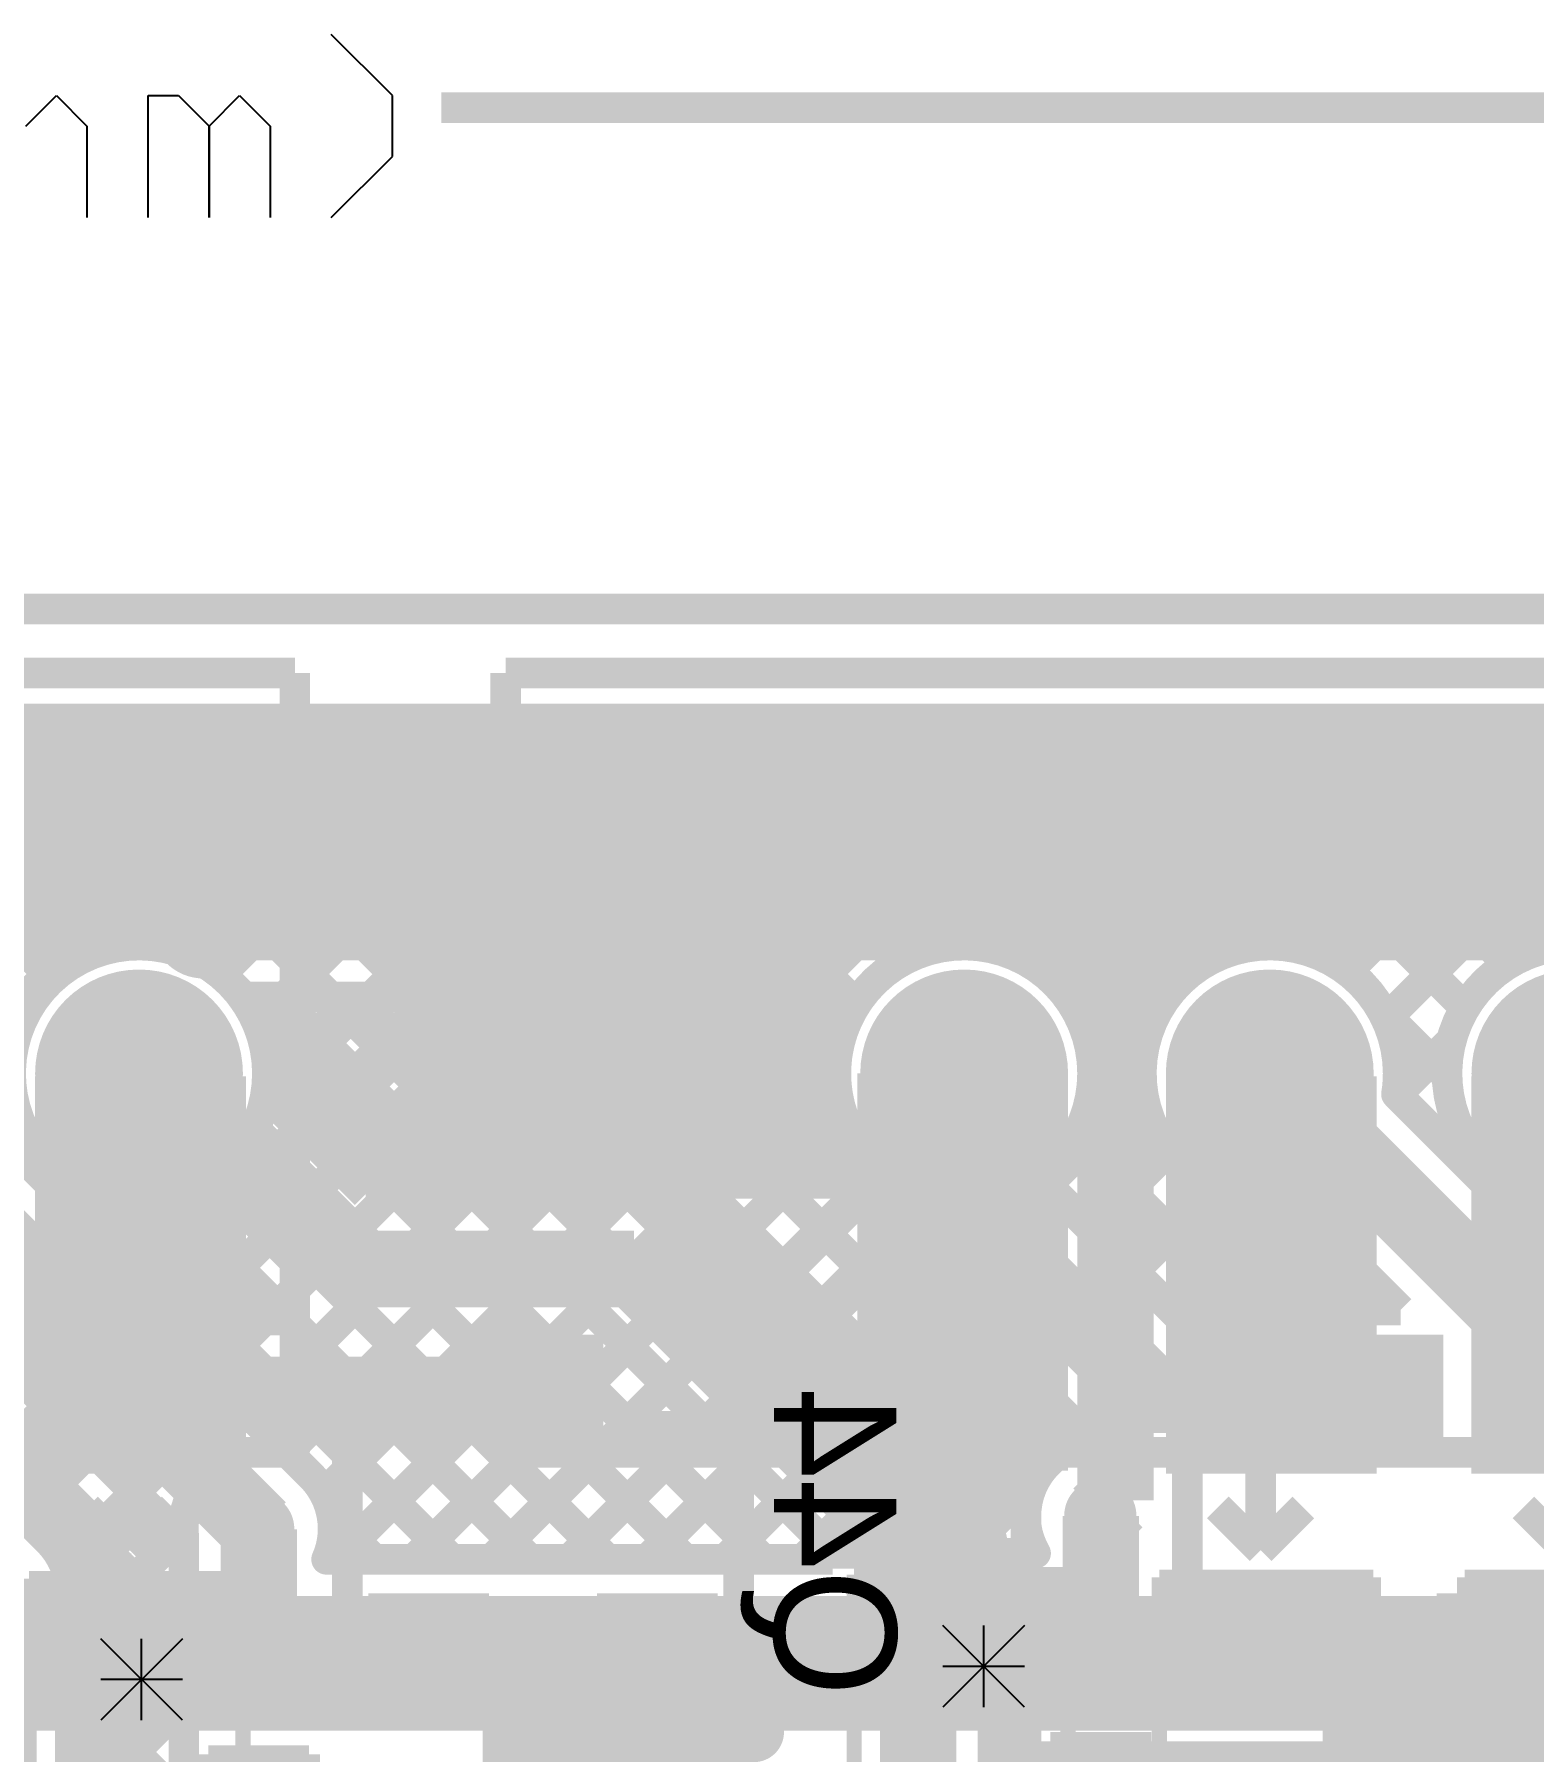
# Model space of a CAD drawing. Header units: millimetres. Extents: x 0.79 to 4.38, y 0.99 to 3.94.
# Drawn here: x 2.81 to 3.3, y 3.38 to 3.942 of the extents above; entities that cross this region are included whole.
import ezdxf

# ---------------------------------------------------------------- set-up
doc = ezdxf.new("R2010")
doc.units = ezdxf.units.MM
doc.header["$MEASUREMENT"] = 0
for name, color, linetype in [('BottomLayer', 5, 'Continuous'), ('BottomOverlay', 54, 'Continuous'), ('BottomPaste', 16, 'Continuous'), ('BottomSolder', 6, 'Continuous'), ('Mechanical1', 6, 'Continuous'), ('Mechanical2', 216, 'Continuous'), ('MultiLayer', 9, 'Continuous'), ('PadHoleLayer', 156, 'Continuous'), ('TopLayer', 1, 'Continuous'), ('TopOverlay', 2, 'Continuous'), ('TopPaste', 8, 'Continuous'), ('TopSolder', 216, 'Continuous'), ('ViaHoleLayer', 16, 'Continuous')]:
    doc.layers.add(name, color=color, linetype=linetype)

# ---------------------------------------------------------------- blocks, each defined once
blk = doc.blocks.new('0022232111_7')
at = {"layer": 'BottomLayer', "const_width": 0.03}
for points in [[(0.185, 0, 1), (0.215, 0, 1)], [(0.285, 0, 1), (0.315, 0, 1)], [(0.385, 0, 1), (0.415, 0, 1)], [(0.485, 0, 1), (0.515, 0, 1)]]:
    blk.add_lwpolyline(points, format="xyb", close=True, dxfattribs=at)
at = {"layer": 'BottomSolder', "const_width": 0.034}
for points in [[(0.183, 0, 1), (0.217, 0, 1)], [(0.283, 0, 1), (0.317, 0, 1)], [(0.383, 0, 1), (0.417, 0, 1)], [(0.483, 0, 1), (0.517, 0, 1)]]:
    blk.add_lwpolyline(points, format="xyb", close=True, dxfattribs=at)
at = {"layer": 'MultiLayer', "const_width": 0.03}
for points in [[(0.185, 0, 1), (0.215, 0, 1)], [(0.285, 0, 1), (0.315, 0, 1)], [(0.385, 0, 1), (0.415, 0, 1)], [(0.485, 0, 1), (0.515, 0, 1)]]:
    blk.add_lwpolyline(points, format="xyb", close=True, dxfattribs=at)
at = {"layer": 'PadHoleLayer', "const_width": 0.01969}
for points in [[(0.19016, 0, 1), (0.20984, 0, 1)], [(0.29016, 0, 1), (0.30984, 0, 1)], [(0.39016, 0, 1), (0.40984, 0, 1)], [(0.49016, 0, 1), (0.50984, 0, 1)]]:
    blk.add_lwpolyline(points, format="xyb", close=True, dxfattribs=at)
at = {"layer": 'TopLayer', "const_width": 0.03}
for points in [[(0.185, 0, 1), (0.215, 0, 1)], [(0.285, 0, 1), (0.315, 0, 1)], [(0.385, 0, 1), (0.415, 0, 1)], [(0.485, 0, 1), (0.515, 0, 1)]]:
    blk.add_lwpolyline(points, format="xyb", close=True, dxfattribs=at)
at = {"layer": 'TopOverlay', "const_width": 0.01}
for points in [[(0.55, 0.124), (-0.551, 0.124)], [(0.55, 0.124), (0.55, -0.131)], [(0.55, -0.131), (-0.551, -0.131)]]:
    blk.add_lwpolyline(points, dxfattribs=at)
at = {"layer": 'TopSolder', "const_width": 0.034}
for points in [[(0.183, 0, 1), (0.217, 0, 1)], [(0.283, 0, 1), (0.317, 0, 1)], [(0.383, 0, 1), (0.417, 0, 1)], [(0.483, 0, 1), (0.517, 0, 1)]]:
    blk.add_lwpolyline(points, format="xyb", close=True, dxfattribs=at)
blk = doc.blocks.new('0022232111_8')
at = {"layer": 'BottomLayer', "const_width": 0.03}
blk.add_lwpolyline([(-0.515, 0, 1), (-0.485, 0, 1)], format="xyb", close=True, dxfattribs=at)
at = {"layer": 'BottomSolder', "const_width": 0.034}
blk.add_lwpolyline([(-0.517, 0, 1), (-0.483, 0, 1)], format="xyb", close=True, dxfattribs=at)
at = {"layer": 'MultiLayer', "const_width": 0.03}
blk.add_lwpolyline([(-0.515, 0, 1), (-0.485, 0, 1)], format="xyb", close=True, dxfattribs=at)
at = {"layer": 'PadHoleLayer', "const_width": 0.01969}
blk.add_lwpolyline([(-0.50984, 0, 1), (-0.49016, 0, 1)], format="xyb", close=True, dxfattribs=at)
at = {"layer": 'TopLayer', "const_width": 0.03}
blk.add_lwpolyline([(-0.515, 0, 1), (-0.485, 0, 1)], format="xyb", close=True, dxfattribs=at)
at = {"layer": 'TopOverlay', "const_width": 0.01}
for points in [[(-0.551, 0.124), (-0.551, -0.131)], [(0.55, 0.124), (-0.551, 0.124)], [(0.55, -0.131), (-0.551, -0.131)]]:
    blk.add_lwpolyline(points, dxfattribs=at)
at = {"layer": 'TopOverlay'}
for points, const_width in [([(-0.51393, -0.048, 1), (-0.52807, -0.048, 1)], 0.01969), ([(-0.53299, -0.048, 1), (-0.52315, -0.048, 1)], 0.00984), ([(-0.51885, -0.048, 1), (-0.50901, -0.048, 1)], 0.00984)]:
    blk.add_lwpolyline(points, format="xyb", close=True, dxfattribs=dict(at, const_width=const_width))
at = {"layer": 'TopSolder', "const_width": 0.034}
blk.add_lwpolyline([(-0.517, 0, 1), (-0.483, 0, 1)], format="xyb", close=True, dxfattribs=at)
blk = doc.blocks.new('R__0402_B_83')
at = {"layer": 'BottomLayer'}
for points in [[(-0.0275, 0.0125), (-0.0275, -0.0125), (-0.0095, 0.0125), (-0.0095, -0.0125)], [(0.0095, 0.0125), (0.0095, -0.0125), (0.0275, 0.0125), (0.0275, -0.0125)]]:
    blk.add_solid(points, dxfattribs=at)
at = {"layer": 'BottomOverlay', "const_width": 0.005}
for points in [[(-0.0325, 0.0175), (-0.0085, 0.0175)], [(-0.0325, 0.0175), (-0.0325, -0.0175)], [(0.0085, 0.0175), (0.0325, 0.0175)], [(0.0325, 0.0175), (0.0325, -0.0175)], [(-0.0325, -0.0175), (-0.0085, -0.0175)], [(0.0085, -0.0175), (0.0325, -0.0175)]]:
    blk.add_lwpolyline(points, dxfattribs=at)
at = {"layer": 'BottomPaste'}
for points in [[(-0.0275, 0.0125), (-0.0275, -0.0125), (-0.0095, 0.0125), (-0.0095, -0.0125)], [(0.0095, 0.0125), (0.0095, -0.0125), (0.0275, 0.0125), (0.0275, -0.0125)]]:
    blk.add_solid(points, dxfattribs=at)
at = {"layer": 'BottomSolder'}
for points in [[(-0.0315, 0.0165), (-0.0315, -0.0165), (-0.0055, 0.0165), (-0.0055, -0.0165)], [(0.0055, 0.0165), (0.0055, -0.0165), (0.0315, 0.0165), (0.0315, -0.0165)]]:
    blk.add_solid(points, dxfattribs=at)
blk = doc.blocks.new('R__0402_B_87')
at = {"layer": 'BottomLayer'}
for points in [[(-0.0275, 0.0125), (-0.0275, -0.0125), (-0.0095, 0.0125), (-0.0095, -0.0125)], [(0.0095, 0.0125), (0.0095, -0.0125), (0.0275, 0.0125), (0.0275, -0.0125)]]:
    blk.add_solid(points, dxfattribs=at)
at = {"layer": 'BottomOverlay', "const_width": 0.005}
for points in [[(-0.0325, 0.0175), (-0.0085, 0.0175)], [(-0.0325, 0.0175), (-0.0325, -0.0175)], [(0.0085, 0.0175), (0.0325, 0.0175)], [(0.0325, 0.0175), (0.0325, -0.0175)], [(-0.0325, -0.0175), (-0.0085, -0.0175)], [(0.0085, -0.0175), (0.0325, -0.0175)]]:
    blk.add_lwpolyline(points, dxfattribs=at)
at = {"layer": 'BottomPaste'}
for points in [[(-0.0275, 0.0125), (-0.0275, -0.0125), (-0.0095, 0.0125), (-0.0095, -0.0125)], [(0.0095, 0.0125), (0.0095, -0.0125), (0.0275, 0.0125), (0.0275, -0.0125)]]:
    blk.add_solid(points, dxfattribs=at)
at = {"layer": 'BottomSolder'}
for points in [[(-0.0315, 0.0165), (-0.0315, -0.0165), (-0.0055, 0.0165), (-0.0055, -0.0165)], [(0.0055, 0.0165), (0.0055, -0.0165), (0.0315, 0.0165), (0.0315, -0.0165)]]:
    blk.add_solid(points, dxfattribs=at)
blk = doc.blocks.new('SOT23_3_B_133')
at = {"layer": 'BottomLayer'}
for points in [[(-0.02166, 0.05807), (-0.05316, 0.05807), (-0.02166, 0.02657), (-0.05316, 0.02657)], [(0.05314, 0.05807), (0.02165, 0.05807), (0.05314, 0.02657), (0.02165, 0.02657)], [(0.01574, -0.02657), (-0.01575, -0.02657), (0.01574, -0.05807), (-0.01575, -0.05807)]]:
    blk.add_solid(points, dxfattribs=at)
at = {"layer": 'BottomOverlay'}
for points, const_width in [([(-0.06409, 0.068, 1), (-0.07393, 0.068, 1)], 0.00984), ([(-0.07639, 0.068, 1), (-0.07147, 0.068, 1)], 0.00492), ([(-0.06655, 0.068, 1), (-0.06162, 0.068, 1)], 0.00492)]:
    blk.add_lwpolyline(points, format="xyb", close=True, dxfattribs=dict(at, const_width=const_width))
at = {"layer": 'BottomOverlay', "const_width": 0.01}
for points in [[(-0.06401, 0.03), (-0.06401, -0.032)], [(0.01099, 0.032), (-0.01101, 0.032)], [(0.06399, 0.03), (0.06399, -0.031)], [(-0.02901, -0.032), (-0.06401, -0.032)], [(0.06399, -0.031), (0.02899, -0.031)]]:
    blk.add_lwpolyline(points, dxfattribs=at)
at = {"layer": 'BottomPaste'}
for points in [[(-0.02166, 0.05807), (-0.05316, 0.05807), (-0.02166, 0.02657), (-0.05316, 0.02657)], [(0.05314, 0.05807), (0.02165, 0.05807), (0.05314, 0.02657), (0.02165, 0.02657)], [(0.01574, -0.02657), (-0.01575, -0.02657), (0.01574, -0.05807), (-0.01575, -0.05807)]]:
    blk.add_solid(points, dxfattribs=at)
at = {"layer": 'BottomSolder'}
for points in [[(-0.01766, 0.06207), (-0.05716, 0.06207), (-0.01766, 0.02257), (-0.05716, 0.02257)], [(0.05714, 0.06207), (0.01765, 0.06207), (0.05714, 0.02257), (0.01765, 0.02257)], [(0.01974, -0.02257), (-0.01975, -0.02257), (0.01974, -0.06207), (-0.01975, -0.06207)]]:
    blk.add_solid(points, dxfattribs=at)
blk = doc.blocks.new('SOT23_3_B_137')
at = {"layer": 'BottomLayer'}
for points in [[(-0.02166, 0.05807), (-0.05316, 0.05807), (-0.02166, 0.02657), (-0.05316, 0.02657)], [(0.05314, 0.05807), (0.02165, 0.05807), (0.05314, 0.02657), (0.02165, 0.02657)], [(0.01574, -0.02657), (-0.01575, -0.02657), (0.01574, -0.05807), (-0.01575, -0.05807)]]:
    blk.add_solid(points, dxfattribs=at)
at = {"layer": 'BottomOverlay'}
for points, const_width in [([(-0.06409, 0.068, 1), (-0.07393, 0.068, 1)], 0.00984), ([(-0.07639, 0.068, 1), (-0.07147, 0.068, 1)], 0.00492), ([(-0.06655, 0.068, 1), (-0.06162, 0.068, 1)], 0.00492)]:
    blk.add_lwpolyline(points, format="xyb", close=True, dxfattribs=dict(at, const_width=const_width))
at = {"layer": 'BottomOverlay', "const_width": 0.01}
for points in [[(-0.06401, 0.03), (-0.06401, -0.032)], [(0.01099, 0.032), (-0.01101, 0.032)], [(0.06399, 0.03), (0.06399, -0.031)], [(-0.02901, -0.032), (-0.06401, -0.032)], [(0.06399, -0.031), (0.02899, -0.031)]]:
    blk.add_lwpolyline(points, dxfattribs=at)
at = {"layer": 'BottomPaste'}
for points in [[(-0.02166, 0.05807), (-0.05316, 0.05807), (-0.02166, 0.02657), (-0.05316, 0.02657)], [(0.05314, 0.05807), (0.02165, 0.05807), (0.05314, 0.02657), (0.02165, 0.02657)], [(0.01574, -0.02657), (-0.01575, -0.02657), (0.01574, -0.05807), (-0.01575, -0.05807)]]:
    blk.add_solid(points, dxfattribs=at)
at = {"layer": 'BottomSolder'}
for points in [[(-0.01766, 0.06207), (-0.05716, 0.06207), (-0.01766, 0.02257), (-0.05716, 0.02257)], [(0.05714, 0.06207), (0.01765, 0.06207), (0.05714, 0.02257), (0.01765, 0.02257)], [(0.01974, -0.02257), (-0.01975, -0.02257), (0.01974, -0.06207), (-0.01975, -0.06207)]]:
    blk.add_solid(points, dxfattribs=at)
blk = doc.blocks.new('SOT23_3_B_141')
at = {"layer": 'BottomLayer'}
for points in [[(-0.02166, 0.05807), (-0.05316, 0.05807), (-0.02166, 0.02657), (-0.05316, 0.02657)], [(0.05314, 0.05807), (0.02165, 0.05807), (0.05314, 0.02657), (0.02165, 0.02657)], [(0.01574, -0.02657), (-0.01575, -0.02657), (0.01574, -0.05807), (-0.01575, -0.05807)]]:
    blk.add_solid(points, dxfattribs=at)
at = {"layer": 'BottomOverlay'}
for points, const_width in [([(-0.06409, 0.068, 1), (-0.07393, 0.068, 1)], 0.00984), ([(-0.07639, 0.068, 1), (-0.07147, 0.068, 1)], 0.00492), ([(-0.06655, 0.068, 1), (-0.06162, 0.068, 1)], 0.00492)]:
    blk.add_lwpolyline(points, format="xyb", close=True, dxfattribs=dict(at, const_width=const_width))
at = {"layer": 'BottomOverlay', "const_width": 0.01}
for points in [[(-0.06401, 0.03), (-0.06401, -0.032)], [(0.01099, 0.032), (-0.01101, 0.032)], [(0.06399, 0.03), (0.06399, -0.031)], [(-0.02901, -0.032), (-0.06401, -0.032)], [(0.06399, -0.031), (0.02899, -0.031)]]:
    blk.add_lwpolyline(points, dxfattribs=at)
at = {"layer": 'BottomPaste'}
for points in [[(-0.02166, 0.05807), (-0.05316, 0.05807), (-0.02166, 0.02657), (-0.05316, 0.02657)], [(0.05314, 0.05807), (0.02165, 0.05807), (0.05314, 0.02657), (0.02165, 0.02657)], [(0.01574, -0.02657), (-0.01575, -0.02657), (0.01574, -0.05807), (-0.01575, -0.05807)]]:
    blk.add_solid(points, dxfattribs=at)
at = {"layer": 'BottomSolder'}
for points in [[(-0.01766, 0.06207), (-0.05716, 0.06207), (-0.01766, 0.02257), (-0.05716, 0.02257)], [(0.05714, 0.06207), (0.01765, 0.06207), (0.05714, 0.02257), (0.01765, 0.02257)], [(0.01974, -0.02257), (-0.01975, -0.02257), (0.01974, -0.06207), (-0.01975, -0.06207)]]:
    blk.add_solid(points, dxfattribs=at)
blk = doc.blocks.new('SOT23_3_B_143')
at = {"layer": 'BottomLayer'}
for points in [[(-0.02166, 0.05807), (-0.05316, 0.05807), (-0.02166, 0.02657), (-0.05316, 0.02657)], [(0.05314, 0.05807), (0.02165, 0.05807), (0.05314, 0.02657), (0.02165, 0.02657)], [(0.01574, -0.02657), (-0.01575, -0.02657), (0.01574, -0.05807), (-0.01575, -0.05807)]]:
    blk.add_solid(points, dxfattribs=at)
at = {"layer": 'BottomOverlay'}
for points, const_width in [([(-0.06409, 0.068, 1), (-0.07393, 0.068, 1)], 0.00984), ([(-0.07639, 0.068, 1), (-0.07147, 0.068, 1)], 0.00492), ([(-0.06655, 0.068, 1), (-0.06162, 0.068, 1)], 0.00492)]:
    blk.add_lwpolyline(points, format="xyb", close=True, dxfattribs=dict(at, const_width=const_width))
at = {"layer": 'BottomOverlay', "const_width": 0.01}
for points in [[(-0.06401, 0.03), (-0.06401, -0.032)], [(0.01099, 0.032), (-0.01101, 0.032)], [(0.06399, 0.03), (0.06399, -0.031)], [(-0.02901, -0.032), (-0.06401, -0.032)], [(0.06399, -0.031), (0.02899, -0.031)]]:
    blk.add_lwpolyline(points, dxfattribs=at)
at = {"layer": 'BottomPaste'}
for points in [[(-0.02166, 0.05807), (-0.05316, 0.05807), (-0.02166, 0.02657), (-0.05316, 0.02657)], [(0.05314, 0.05807), (0.02165, 0.05807), (0.05314, 0.02657), (0.02165, 0.02657)], [(0.01574, -0.02657), (-0.01575, -0.02657), (0.01574, -0.05807), (-0.01575, -0.05807)]]:
    blk.add_solid(points, dxfattribs=at)
at = {"layer": 'BottomSolder'}
for points in [[(-0.01766, 0.06207), (-0.05716, 0.06207), (-0.01766, 0.02257), (-0.05716, 0.02257)], [(0.05714, 0.06207), (0.01765, 0.06207), (0.05714, 0.02257), (0.01765, 0.02257)], [(0.01974, -0.02257), (-0.01975, -0.02257), (0.01974, -0.06207), (-0.01975, -0.06207)]]:
    blk.add_solid(points, dxfattribs=at)
blk = doc.blocks.new('LED_SMT_202')
at = {"layer": 'TopLayer'}
for points in [[(-0.06, -0.03), (-0.02, -0.03), (-0.06, 0.03), (-0.02, 0.03)], [(0.02, -0.03), (0.06, -0.03), (0.02, 0.03), (0.06, 0.03)]]:
    blk.add_solid(points, dxfattribs=at)
at = {"layer": 'TopOverlay', "const_width": 0.005}
for points in [[(0.065, 0.035), (-0.065, 0.035)], [(-0.065, -0.035), (-0.065, 0.035)], [(0.065, -0.035), (0.065, 0.035)], [(0.065, -0.035), (-0.065, -0.035)]]:
    blk.add_lwpolyline(points, dxfattribs=at)
at = {"layer": 'TopOverlay'}
blk.add_solid([(0.064, -0.03701), (0.095, -0.03701), (0.064, 0.03699), (0.095, 0.03699)], dxfattribs=at)
at = {"layer": 'TopPaste'}
for points in [[(-0.06, -0.03), (-0.02, -0.03), (-0.06, 0.03), (-0.02, 0.03)], [(0.02, -0.03), (0.06, -0.03), (0.02, 0.03), (0.06, 0.03)]]:
    blk.add_solid(points, dxfattribs=at)
at = {"layer": 'TopSolder'}
for points in [[(-0.064, -0.034), (-0.016, -0.034), (-0.064, 0.034), (-0.016, 0.034)], [(0.016, -0.034), (0.064, -0.034), (0.016, 0.034), (0.064, 0.034)]]:
    blk.add_solid(points, dxfattribs=at)
blk = doc.blocks.new('LED_SMT_203')
at = {"layer": 'TopLayer'}
for points in [[(-0.06, -0.03), (-0.02, -0.03), (-0.06, 0.03), (-0.02, 0.03)], [(0.02, -0.03), (0.06, -0.03), (0.02, 0.03), (0.06, 0.03)]]:
    blk.add_solid(points, dxfattribs=at)
at = {"layer": 'TopOverlay', "const_width": 0.005}
for points in [[(0.065, 0.035), (-0.065, 0.035)], [(-0.065, -0.035), (-0.065, 0.035)], [(0.065, -0.035), (0.065, 0.035)], [(0.065, -0.035), (-0.065, -0.035)]]:
    blk.add_lwpolyline(points, dxfattribs=at)
at = {"layer": 'TopOverlay'}
blk.add_solid([(0.064, -0.037), (0.0977, -0.037), (0.064, 0.037), (0.0977, 0.037)], dxfattribs=at)
at = {"layer": 'TopPaste'}
for points in [[(-0.06, -0.03), (-0.02, -0.03), (-0.06, 0.03), (-0.02, 0.03)], [(0.02, -0.03), (0.06, -0.03), (0.02, 0.03), (0.06, 0.03)]]:
    blk.add_solid(points, dxfattribs=at)
at = {"layer": 'TopSolder'}
for points in [[(-0.064, -0.034), (-0.016, -0.034), (-0.064, 0.034), (-0.016, 0.034)], [(0.016, -0.034), (0.064, -0.034), (0.016, 0.034), (0.064, 0.034)]]:
    blk.add_solid(points, dxfattribs=at)
blk = doc.blocks.new('LED_SMT_204')
at = {"layer": 'TopLayer'}
for points in [[(-0.06, -0.03), (-0.02, -0.03), (-0.06, 0.03), (-0.02, 0.03)], [(0.02, -0.03), (0.06, -0.03), (0.02, 0.03), (0.06, 0.03)]]:
    blk.add_solid(points, dxfattribs=at)
at = {"layer": 'TopOverlay', "const_width": 0.005}
for points in [[(0.065, 0.035), (-0.065, 0.035)], [(-0.065, -0.035), (-0.065, 0.035)], [(0.065, -0.035), (0.065, 0.035)], [(0.065, -0.035), (-0.065, -0.035)]]:
    blk.add_lwpolyline(points, dxfattribs=at)
at = {"layer": 'TopOverlay'}
blk.add_solid([(0.064, -0.037), (0.096, -0.037), (0.064, 0.037), (0.096, 0.037)], dxfattribs=at)
at = {"layer": 'TopPaste'}
for points in [[(-0.06, -0.03), (-0.02, -0.03), (-0.06, 0.03), (-0.02, 0.03)], [(0.02, -0.03), (0.06, -0.03), (0.02, 0.03), (0.06, 0.03)]]:
    blk.add_solid(points, dxfattribs=at)
at = {"layer": 'TopSolder'}
for points in [[(-0.064, -0.034), (-0.016, -0.034), (-0.064, 0.034), (-0.016, 0.034)], [(0.016, -0.034), (0.064, -0.034), (0.016, 0.034), (0.064, 0.034)]]:
    blk.add_solid(points, dxfattribs=at)
blk = doc.blocks.new('LED_SMT_205')
at = {"layer": 'TopLayer'}
for points in [[(-0.06, -0.03), (-0.02, -0.03), (-0.06, 0.03), (-0.02, 0.03)], [(0.02, -0.03), (0.06, -0.03), (0.02, 0.03), (0.06, 0.03)]]:
    blk.add_solid(points, dxfattribs=at)
at = {"layer": 'TopOverlay', "const_width": 0.005}
for points in [[(0.065, 0.035), (-0.065, 0.035)], [(-0.065, -0.035), (-0.065, 0.035)], [(0.065, -0.035), (0.065, 0.035)], [(0.065, -0.035), (-0.065, -0.035)]]:
    blk.add_lwpolyline(points, dxfattribs=at)
at = {"layer": 'TopOverlay'}
blk.add_solid([(0.064, -0.037), (0.096, -0.037), (0.064, 0.037), (0.096, 0.037)], dxfattribs=at)
at = {"layer": 'TopPaste'}
for points in [[(-0.06, -0.03), (-0.02, -0.03), (-0.06, 0.03), (-0.02, 0.03)], [(0.02, -0.03), (0.06, -0.03), (0.02, 0.03), (0.06, 0.03)]]:
    blk.add_solid(points, dxfattribs=at)
at = {"layer": 'TopSolder'}
for points in [[(-0.064, -0.034), (-0.016, -0.034), (-0.064, 0.034), (-0.016, 0.034)], [(0.016, -0.034), (0.064, -0.034), (0.016, 0.034), (0.064, 0.034)]]:
    blk.add_solid(points, dxfattribs=at)

msp = doc.modelspace()

# ---------------------------------------------------------------- linework, layer by layer
at = {"layer": 'BottomLayer'}
for points, const_width in [([(1.19216, 3.718), (4.15384, 3.718)], 0.01), ([(2.73082, 3.718), (2.81574, 3.63307)], 0.01), ([(2.73855, 3.64364), (2.8129, 3.718)], 0.01), ([(2.7591, 3.718), (2.83425, 3.64285)], 0.01), ([(2.76276, 3.63958), (2.84119, 3.718)], 0.01), ([(2.77805, 3.62658), (2.86947, 3.718)], 0.01), ([(2.7858, 3.60605), (2.89776, 3.718)], 0.01), ([(2.78738, 3.718), (2.87306, 3.63232)], 0.01), ([(2.81567, 3.718), (2.97117, 3.5625)], 0.01), ([(2.84395, 3.718), (2.99945, 3.5625)], 0.01), ([(2.85139, 3.64335), (2.92604, 3.718)], 0.01), ([(2.87072, 3.6344), (2.95432, 3.718)], 0.01), ([(2.87224, 3.718), (3.13422, 3.45601)], 0.01), ([(2.88277, 3.61816), (2.98261, 3.718)], 0.01), ([(2.88677, 3.59388), (3.01089, 3.718)], 0.01), ([(2.90052, 3.718), (3.14277, 3.47575)], 0.01), ([(2.90091, 3.57974), (3.03918, 3.718)], 0.01), ([(2.91505, 3.56559), (3.06746, 3.718)], 0.01), ([(2.92881, 3.718), (3.08951, 3.55729)], 0.01), ([(2.94025, 3.5625), (3.09575, 3.718)], 0.01), ([(2.95709, 3.718), (3.07201, 3.60308)], 0.01), ([(2.96853, 3.5625), (3.12403, 3.718)], 0.01), ([(2.98537, 3.718), (3.07867, 3.62471)], 0.01), ([(2.99681, 3.5625), (3.15231, 3.718)], 0.01), ([(3.01366, 3.718), (3.09318, 3.63848)], 0.01), ([(3.04194, 3.718), (3.11599, 3.64395)], 0.01), ([(3.07023, 3.718), (3.17386, 3.61437)], 0.01), ([(3.09851, 3.718), (3.18456, 3.63195)], 0.01), ([(3.10579, 3.64319), (3.1806, 3.718)], 0.01), ([(3.1268, 3.718), (3.20242, 3.64237)], 0.01), ([(3.1312, 3.64032), (3.20888, 3.718)], 0.01), ([(3.14707, 3.6279), (3.23717, 3.718)], 0.01), ([(3.15508, 3.718), (3.23433, 3.63875)], 0.01), ([(3.15555, 3.6081), (3.26545, 3.718)], 0.01), ([(3.18336, 3.718), (3.2779, 3.62346)], 0.01), ([(3.21165, 3.718), (3.29192, 3.63773)], 0.01), ([(3.21939, 3.64365), (3.29374, 3.718)], 0.01), ([(3.23944, 3.63542), (3.32202, 3.718)], 0.01), ([(3.23993, 3.718), (3.31393, 3.644)], 0.01), ([(3.25206, 3.61976), (3.3503, 3.718)], 0.01), ([(3.26822, 3.718), (3.37341, 3.6128)], 0.01), ([(3.2965, 3.718), (3.38356, 3.63094)], 0.01), ([(3.30317, 3.64258), (3.37859, 3.718)], 0.01), ([(2.87432, 3.63106), (2.94288, 3.5625)], 0.01), ([(3.25075, 3.62233), (3.27201, 3.60107)], 0.01), ([(2.744, 3.602), (2.84918, 3.49682)], 0.025), ([(2.844, 3.602), (2.908, 3.538)], 0.025), ([(3.02041, 3.55781), (3.07281, 3.61021)], 0.01), ([(3.114, 3.558), (3.114, 3.602)], 0.025), ([(3.214, 3.602), (3.363, 3.453)], 0.025), ([(3.25562, 3.59503), (3.27342, 3.61283)], 0.01), ([(3.15595, 3.60399), (3.17615, 3.58379)], 0.01), ([(2.68521, 3.5939), (2.85867, 3.42044)], 0.01), ([(2.78545, 3.5952), (2.85933, 3.52132)], 0.01), ([(2.88545, 3.5952), (2.91815, 3.5625)], 0.01), ([(3.14119, 3.56546), (3.17235, 3.59661)], 0.01), ([(3.25545, 3.5952), (3.3803, 3.47035)], 0.01), ([(2.6935, 3.5805), (2.829, 3.445)], 0.025), ([(3.26976, 3.58089), (3.27508, 3.58621)], 0.01), ([(2.68109, 3.5823), (2.8143, 3.44909)], 0.01), ([(3.03477, 3.54388), (3.07568, 3.5848)], 0.01), ([(3.15048, 3.58118), (3.21034, 3.52132)], 0.01), ([(2.80849, 3.57216), (2.8116, 3.57528)], 0.01), ([(3.15533, 3.55131), (3.18058, 3.57656)], 0.01), ([(3.04891, 3.52974), (3.0881, 3.56894)], 0.01), ([(3.2839, 3.56675), (3.28699, 3.56984)], 0.01), ([(2.82263, 3.55802), (2.82784, 3.56323)], 0.01), ([(3.0895, 3.558), (3.0895, 3.56789)], 0.01), ([(3.114, 3.558), (3.17518, 3.49682)], 0.025), ([(3.13865, 3.568), (3.18533, 3.52132)], 0.01), ([(3.16948, 3.53717), (3.19624, 3.56394)], 0.01), ([(3.19579, 3.56415), (3.23537, 3.52457)], 0.01), ([(2.74727, 3.56013), (2.85867, 3.44873)], 0.01), ([(2.7508, 3.56055), (2.83183, 3.47952)], 0.01), ([(2.82976, 3.56249), (2.87092, 3.52132)], 0.01), ([(2.83677, 3.54388), (2.85212, 3.55923)], 0.01), ([(2.8508, 3.56055), (2.89003, 3.52132)], 0.01), ([(2.91815, 3.5625), (3.006, 3.5625)], 0.01), ([(3.18362, 3.52303), (3.22097, 3.56038)], 0.01), ([(3.2208, 3.56055), (3.25678, 3.52457)], 0.01), ([(3.29804, 3.5526), (3.30618, 3.56074)], 0.01), ([(3.02335, 3.5553), (3.11624, 3.46241)], 0.01), ([(3.2102, 3.52132), (3.23511, 3.54624)], 0.01), ([(2.85091, 3.52974), (2.86626, 3.54509)], 0.01), ([(2.908, 3.538), (3.006, 3.538)], 0.025), ([(3.006, 3.538), (3.09894, 3.44506)], 0.025), ([(3.06305, 3.5156), (3.09294, 3.54549)], 0.01), ([(3.0967, 3.54065), (3.15586, 3.48149)], 0.01), ([(2.87078, 3.52132), (2.88041, 3.53095)], 0.01), ([(3.07719, 3.50146), (3.10654, 3.53081)], 0.01), ([(3.24173, 3.52457), (3.24925, 3.5321)], 0.01), ([(3.22326, 3.52457), (3.25678, 3.52457)], 0.01), ([(3.22326, 3.52132), (3.22326, 3.52457)], 0.01), ([(2.85933, 3.52132), (2.89003, 3.52132)], 0.01), ([(3.18533, 3.52132), (3.22326, 3.52132)], 0.01), ([(3.09133, 3.48731), (3.12069, 3.51667)], 0.01), ([(2.84918, 3.49682), (2.9762, 3.49682)], 0.025), ([(3.10548, 3.47317), (3.13483, 3.50252)], 0.01), ([(3.17518, 3.49682), (3.25101, 3.49682)], 0.025), ([(2.79229, 3.47111), (2.81626, 3.49509)], 0.01), ([(3.11929, 3.4587), (3.14897, 3.48838)], 0.01), ([(2.80643, 3.45697), (2.83041, 3.48095)], 0.01), ([(2.8194, 3.44166), (2.85007, 3.47232)], 0.01), ([(2.84918, 3.47232), (2.86794, 3.47232)], 0.01), ([(2.86335, 3.47232), (2.86552, 3.47016)], 0.01), ([(3.15872, 3.4105), (3.15872, 3.45716)], 0.025), ([(2.883, 3.453), (2.88317, 3.45283)], 0.025), ([(2.88317, 3.40617), (2.88317, 3.45283)], 0.025), ([(3.13422, 3.4315), (3.13422, 3.45716)], 0.01), ([(2.829, 3.332), (2.829, 3.445)], 0.025), ([(2.8215, 3.41547), (2.85851, 3.45248)], 0.01), ([(3.09894, 3.15494), (3.09894, 3.44506)], 0.025), ([(2.85867, 3.42717), (2.85867, 3.45015)], 0.01), ([(3.12344, 3.43457), (3.13422, 3.44535)], 0.01), ([(3.12344, 3.15494), (3.12344, 3.44506)], 0.01), ([(3.12344, 3.43851), (3.13422, 3.42773)], 0.01), ([(2.8215, 3.126), (2.8215, 3.43175)], 0.01), ([(2.8215, 3.42932), (2.85867, 3.39216)], 0.01), ([(3.13422, 3.4164), (3.13422, 3.4315)], 0.01), ([(3.13422, 3.4164), (3.13422, 3.4315)], 0.01), ([(2.8215, 3.38719), (2.85867, 3.42435)], 0.01), ([(2.85867, 3.40617), (2.85867, 3.42717)], 0.01), ([(2.85867, 3.40617), (2.85867, 3.42717)], 0.01), ([(3.12344, 3.40628), (3.13422, 3.41706)], 0.01), ([(3.158, 3.4105), (3.15872, 3.4105)], 0.025), ([(3.15872, 3.4105), (3.21278, 3.4105)], 0.025), ([(3.21278, 3.4105), (3.2136, 3.40967)], 0.025), ([(2.88317, 3.40617), (2.93797, 3.40617)], 0.025), ([(2.93797, 3.40617), (2.93879, 3.40535)], 0.025), ([(2.85867, 3.39017), (2.85867, 3.40617)], 0.01), ([(3.12344, 3.41023), (3.13422, 3.39945)], 0.01), ([(2.8215, 3.40104), (2.85867, 3.36387)], 0.01), ([(3.13422, 3.3945), (3.13422, 3.40459)], 0.01), ([(2.8215, 3.3589), (2.85867, 3.39607)], 0.01), ([(2.85867, 3.38517), (2.85867, 3.39017)], 0.01), ([(2.85867, 3.38517), (2.85867, 3.39017)], 0.01), ([(3.13422, 3.3895), (3.13422, 3.3945)], 0.01), ([(3.13422, 3.3895), (3.13422, 3.3945)], 0.01), ([(3.13422, 3.3575), (3.13422, 3.3895)], 0.01), ([(2.85867, 3.35317), (2.85867, 3.38517)], 0.01), ([(3.12344, 3.378), (3.13422, 3.38878)], 0.01), ([(3.12344, 3.38195), (3.13422, 3.37116)], 0.01), ([(3.158, 3.3735), (3.2725, 3.3735)], 0.02)]:
    msp.add_lwpolyline(points, dxfattribs=dict(at, const_width=const_width))
at = {"layer": 'BottomLayer', "const_width": 0.01}
for points in [[(2.8508, 3.56055, -2.722124), (2.886, 3.602)], [(3.0895, 3.56789, -1.636892), (3.156, 3.602)], [(3.2208, 3.56055, -2.722124), (3.256, 3.602)], [(3.3208, 3.56055, -2.722124), (3.356, 3.602)], [(2.886, 3.602, -0.040665), (2.88545, 3.5952)], [(3.156, 3.602, -0.24035), (3.13865, 3.568)], [(3.256, 3.602, -0.040665), (3.25545, 3.5952)], [(3.006, 3.5625, -0.198912), (3.02332, 3.55532)], [(3.006, 3.5625, -0.199267), (3.02335, 3.5553)], [(3.09668, 3.54068, -0.198912), (3.0895, 3.558)], [(3.0967, 3.54065, -0.199267), (3.0895, 3.558)], [(2.84918, 3.47232, -0.199267), (2.83183, 3.47952)], [(2.84918, 3.47232, -0.198912), (2.83185, 3.4795)], [(3.13422, 3.45716, -0.380356), (3.15586, 3.48149)], [(2.85867, 3.45015, -0.262095), (2.86794, 3.47232)], [(3.11624, 3.46241, -0.199267), (3.12344, 3.44506)], [(3.11626, 3.46239, -0.198912), (3.12344, 3.44506)], [(2.8143, 3.44909, -0.199267), (2.8215, 3.43175)], [(2.81432, 3.44907, -0.198912), (2.8215, 3.43175)], [(3.13422, 3.40459, -0.122282), (3.13422, 3.4164)]]:
    msp.add_lwpolyline(points, format="xyb", dxfattribs=at)
at = {"layer": 'BottomLayer'}
for points, const_width in [([(2.8835, 3.602, 1), (2.8885, 3.602, 1)], 0.005), ([(2.8835, 3.602, 1), (2.8885, 3.602, 1)], 0.005), ([(3.1535, 3.602, 1), (3.1585, 3.602, 1)], 0.005), ([(3.1535, 3.602, 1), (3.1585, 3.602, 1)], 0.005), ([(3.2535, 3.602, 1), (3.2585, 3.602, 1)], 0.005), ([(3.2535, 3.602, 1), (3.2585, 3.602, 1)], 0.005), ([(2.88295, 3.5952, 1), (2.88795, 3.5952, 1)], 0.005), ([(3.25295, 3.5952, 1), (3.25795, 3.5952, 1)], 0.005), ([(3.087, 3.56789, 1), (3.092, 3.56789, 1)], 0.005), ([(3.13615, 3.568, 1), (3.14115, 3.568, 1)], 0.005), ([(2.8483, 3.56055, 1), (2.8533, 3.56055, 1)], 0.005), ([(3.0035, 3.5625, 1), (3.0085, 3.5625, 1)], 0.005), ([(3.0035, 3.5625, 1), (3.0085, 3.5625, 1)], 0.005), ([(3.087, 3.558, 1), (3.092, 3.558, 1)], 0.005), ([(3.087, 3.558, 1), (3.092, 3.558, 1)], 0.005), ([(3.2183, 3.56055, 1), (3.2233, 3.56055, 1)], 0.005), ([(3.02082, 3.55532, 1), (3.02582, 3.55532, 1)], 0.005), ([(3.02085, 3.5553, 1), (3.02585, 3.5553, 1)], 0.005), ([(3.09418, 3.54068, 1), (3.09918, 3.54068, 1)], 0.005), ([(3.0942, 3.54065, 1), (3.0992, 3.54065, 1)], 0.005), ([(2.82933, 3.47952, 1), (2.83433, 3.47952, 1)], 0.005), ([(2.82935, 3.4795, 1), (2.83435, 3.4795, 1)], 0.005), ([(3.15336, 3.48149, 1), (3.15836, 3.48149, 1)], 0.005), ([(2.84668, 3.47232, 1), (2.85168, 3.47232, 1)], 0.005), ([(2.84668, 3.47232, 1), (2.85168, 3.47232, 1)], 0.005), ([(2.86544, 3.47232, 1), (2.87044, 3.47232, 1)], 0.005), ([(3.11374, 3.46241, 1), (3.11874, 3.46241, 1)], 0.005), ([(3.11376, 3.46239, 1), (3.11876, 3.46239, 1)], 0.005), ([(3.15265, 3.45732, 1), (3.16446, 3.45732, 1)], 0.01181), ([(2.87709, 3.453, 1), (2.88891, 3.453, 1)], 0.01181), ([(3.13172, 3.45716, 1), (3.13672, 3.45716, 1)], 0.005), ([(2.8118, 3.44909, 1), (2.8168, 3.44909, 1)], 0.005), ([(2.81182, 3.44907, 1), (2.81682, 3.44907, 1)], 0.005), ([(2.85617, 3.45015, 1), (2.86117, 3.45015, 1)], 0.005), ([(3.12094, 3.44506, 1), (3.12594, 3.44506, 1)], 0.005), ([(3.12094, 3.44506, 1), (3.12594, 3.44506, 1)], 0.005), ([(2.819, 3.43175, 1), (2.824, 3.43175, 1)], 0.005), ([(2.819, 3.43175, 1), (2.824, 3.43175, 1)], 0.005), ([(3.13172, 3.4164, 1), (3.13672, 3.4164, 1)], 0.005), ([(3.13172, 3.40459, 1), (3.13672, 3.40459, 1)], 0.005)]:
    msp.add_lwpolyline(points, format="xyb", close=True, dxfattribs=dict(at, const_width=const_width))
for points in [[(1.581, 3.642), (4.118, 3.642), (1.581, 3.716), (4.118, 3.716)], [(2.93, 3.561), (3.076, 3.561), (2.93, 3.714), (3.076, 3.714)], [(3.241, 3.355), (3.319, 3.355), (3.241, 3.428), (3.319, 3.428)], [(2.96619, 3.35067), (3.04419, 3.35067), (2.96619, 3.42367), (3.04419, 3.42367)]]:
    msp.add_solid(points, dxfattribs=at)
at = {"layer": 'BottomOverlay'}
for p, q in [((2.85819, 3.417), (2.83153, 3.39034)), ((2.85819, 3.39034), (2.83153, 3.417)), ((2.84486, 3.39034), (2.84486, 3.417)), ((3.13372, 3.42132), (3.10706, 3.39466)), ((3.13372, 3.39466), (3.10706, 3.42132)), ((3.12039, 3.39466), (3.12039, 3.42132)), ((3.13372, 3.40799), (3.10706, 3.40799)), ((2.85819, 3.40367), (2.83153, 3.40367))]:
    msp.add_line(p, q, dxfattribs=at)
at = {"layer": 'Mechanical1'}
for p, q in [((2.92691, 3.922), (2.90692, 3.94199)), ((2.80695, 3.912), (2.81695, 3.922)), ((2.81695, 3.922), (2.82694, 3.912)), ((2.84694, 3.88201), (2.84694, 3.922)), ((2.84694, 3.922), (2.85694, 3.922)), ((2.85694, 3.922), (2.86693, 3.912)), ((2.86693, 3.912), (2.87693, 3.922)), ((2.87693, 3.922), (2.88693, 3.912)), ((2.92691, 3.902), (2.92691, 3.922)), ((2.82694, 3.912), (2.82694, 3.88201)), ((2.86693, 3.912), (2.86693, 3.88201)), ((2.86693, 3.88201), (2.86693, 3.912)), ((2.88693, 3.912), (2.88693, 3.88201)), ((2.90692, 3.88201), (2.92691, 3.902))]:
    msp.add_line(p, q, dxfattribs=at)
at = {"layer": 'Mechanical1', "const_width": 0.01}
msp.add_lwpolyline([(2.94291, 3.918), (4.346, 3.918)], dxfattribs=at)
at = {"layer": 'Mechanical2', "const_width": 0.01}
msp.add_lwpolyline([(1, 3.754), (4.346, 3.754)], dxfattribs=at)
at = {"layer": 'MultiLayer', "const_width": 0.01181}
for points in [[(3.15265, 3.45732, 1), (3.16446, 3.45732, 1)], [(2.87709, 3.453, 1), (2.88891, 3.453, 1)]]:
    msp.add_lwpolyline(points, format="xyb", close=True, dxfattribs=at)
at = {"layer": 'TopLayer'}
for points, const_width in [([(3.161, 3.649), (3.1635, 3.6465)], 0.025), ([(3.1635, 3.46227), (3.1635, 3.6465)], 0.025), ([(2.84167, 3.52898), (2.93969, 3.627)], 0.01), ([(2.8544, 3.51625), (2.96515, 3.627)], 0.01), ([(2.86713, 3.50352), (2.9906, 3.627)], 0.01), ([(2.87775, 3.627), (3.08025, 3.627)], 0.01), ([(2.87985, 3.49079), (3.01606, 3.627)], 0.01), ([(2.88189, 3.62011), (2.88878, 3.627)], 0.01), ([(2.88586, 3.59863), (2.91424, 3.627)], 0.01), ([(2.88969, 3.627), (3.07169, 3.445)], 0.01), ([(2.89258, 3.47807), (3.04152, 3.627)], 0.01), ([(2.90458, 3.4646), (3.06697, 3.627)], 0.01), ([(2.91515, 3.627), (3.09715, 3.445)], 0.01), ([(2.94061, 3.627), (3.12261, 3.445)], 0.01), ([(2.96606, 3.627), (3.13411, 3.45895)], 0.01), ([(2.99152, 3.627), (3.139, 3.47952)], 0.01), ([(3.01697, 3.627), (3.139, 3.50497)], 0.01), ([(3.04243, 3.627), (3.07228, 3.59715)], 0.01), ([(3.06788, 3.627), (3.07568, 3.6192)], 0.01), ([(2.88586, 3.60537), (3.04824, 3.443)], 0.01), ([(2.90843, 3.443), (3.07228, 3.60685)], 0.01), ([(2.88189, 3.58389), (3.02278, 3.443)], 0.01), ([(2.93388, 3.443), (3.07568, 3.5848)], 0.01), ([(2.87073, 3.5696), (2.99733, 3.443)], 0.01), ([(2.95934, 3.443), (3.08655, 3.57021)], 0.01), ([(2.8185, 3.55215), (2.8185, 3.56863)], 0.01), ([(2.8185, 3.55672), (2.82589, 3.56411)], 0.01), ([(2.82474, 3.56468), (2.94642, 3.443)], 0.01), ([(3.01025, 3.443), (3.13073, 3.56347)], 0.01), ([(3.1312, 3.56368), (3.139, 3.55588)], 0.01), ([(3.139, 3.47208), (3.139, 3.56825)], 0.01), ([(2.82894, 3.54171), (2.84737, 3.56014)], 0.01), ([(2.85373, 3.56114), (2.97187, 3.443)], 0.01), ([(2.9848, 3.443), (3.10321, 3.56141)], 0.01), ([(3.10915, 3.56028), (3.139, 3.53043)], 0.01), ([(2.8185, 3.55215), (2.90032, 3.47032)], 0.01), ([(2.794, 3.542), (2.883, 3.453)], 0.025), ([(3.03571, 3.443), (3.139, 3.54629)], 0.01), ([(3.06116, 3.443), (3.139, 3.52084)], 0.01), ([(3.08862, 3.445), (3.139, 3.49538)], 0.01), ([(3.15856, 3.45732), (3.1635, 3.46227)], 0.025), ([(3.11407, 3.445), (3.13603, 3.46695)], 0.01), ([(2.90721, 3.45675), (2.92096, 3.443)], 0.01), ([(2.90537, 3.443), (3.071, 3.443)], 0.01), ([(3.071, 3.445), (3.13738, 3.445)], 0.01)]:
    msp.add_lwpolyline(points, dxfattribs=dict(at, const_width=const_width))
at = {"layer": 'TopLayer', "const_width": 0.01}
for points in [[(2.87775, 3.627, -0.160754), (2.886, 3.602)], [(3.139, 3.56825, -0.862105), (3.08025, 3.627)], [(2.886, 3.602, -0.621133), (2.8185, 3.56863)], [(2.90032, 3.47032, -0.198912), (2.9075, 3.453)], [(3.13738, 3.445, -0.30211), (3.139, 3.47208)], [(2.9075, 3.453, -0.105499), (2.90537, 3.443)]]:
    msp.add_lwpolyline(points, format="xyb", dxfattribs=at)
at = {"layer": 'TopLayer'}
for points, const_width in [([(2.87525, 3.627, 1), (2.88025, 3.627, 1)], 0.005), ([(3.07775, 3.627, 1), (3.08275, 3.627, 1)], 0.005), ([(2.8835, 3.602, 1), (2.8885, 3.602, 1)], 0.005), ([(2.8835, 3.602, 1), (2.8885, 3.602, 1)], 0.005), ([(2.816, 3.56863, 1), (2.821, 3.56863, 1)], 0.005), ([(3.1365, 3.56825, 1), (3.1415, 3.56825, 1)], 0.005), ([(2.89782, 3.47032, 1), (2.90282, 3.47032, 1)], 0.005), ([(3.1365, 3.47208, 1), (3.1415, 3.47208, 1)], 0.005), ([(3.15265, 3.45732, 1), (3.16446, 3.45732, 1)], 0.01181), ([(2.87709, 3.453, 1), (2.88891, 3.453, 1)], 0.01181), ([(2.905, 3.453, 1), (2.91, 3.453, 1)], 0.005), ([(2.905, 3.453, 1), (2.91, 3.453, 1)], 0.005), ([(2.90287, 3.443, 1), (2.90787, 3.443, 1)], 0.005), ([(3.13488, 3.445, 1), (3.13988, 3.445, 1)], 0.005)]:
    msp.add_lwpolyline(points, format="xyb", close=True, dxfattribs=dict(at, const_width=const_width))
for points in [[(1.609, 3.639), (4.118, 3.639), (1.609, 3.718), (4.118, 3.718)], [(1.912, 3.387), (4.048, 3.387), (1.912, 3.431), (4.048, 3.431)]]:
    msp.add_solid(points, dxfattribs=at)
at = {"layer": 'TopOverlay', "const_width": 0.01}
for points in [[(2.841, 3.446), (2.841, 3.474)], [(3.111, 3.446), (3.111, 3.474)], [(3.211, 3.446), (3.211, 3.474)], [(2.827, 3.46), (2.841, 3.446)], [(2.841, 3.446), (2.855, 3.46)], [(3.097, 3.46), (3.111, 3.446)], [(3.111, 3.446), (3.125, 3.46)], [(3.197, 3.46), (3.211, 3.446)], [(3.211, 3.446), (3.225, 3.46)], [(3.297, 3.46), (3.311, 3.446)]]:
    msp.add_lwpolyline(points, dxfattribs=at)
at = {"layer": 'TopOverlay'}
for points in [[(3.079, 3.472), (3.148, 3.472), (3.079, 3.602), (3.148, 3.602)], [(2.81, 3.471), (2.879, 3.471), (2.81, 3.601), (2.879, 3.601)], [(3.18, 3.471), (3.249, 3.471), (3.18, 3.601), (3.249, 3.601)], [(3.28, 3.471), (3.349, 3.471), (3.28, 3.601), (3.349, 3.601)]]:
    msp.add_solid(points, dxfattribs=at)
at = {"layer": 'ViaHoleLayer', "const_width": 0.00591}
for points in [[(3.1556, 3.45732, 1), (3.16151, 3.45732, 1)], [(2.88005, 3.453, 1), (2.88595, 3.453, 1)]]:
    msp.add_lwpolyline(points, format="xyb", close=True, dxfattribs=at)

# ---------------------------------------------------------------- block references
for name, p, rotation in [('0022232111_8', (2.344, 3.602), 180), ('0022232111_7', (3.514, 3.602), 180), ('SOT23_3_B_137', (2.97619, 3.4545), 180), ('SOT23_3_B_143', (3.251, 3.4545), 180), ('LED_SMT_202', (2.843, 3.37165), 270), ('LED_SMT_203', (3.113, 3.373), 270), ('LED_SMT_204', (3.21289, 3.37215), 270), ('LED_SMT_205', (3.31278, 3.37215), 270), ('R__0402_B_83', (2.88317, 3.38767), 90), ('R__0402_B_87', (3.15872, 3.392), 90), ('SOT23_3_B_133', (2.97619, 3.3315), 180), ('SOT23_3_B_141', (3.251, 3.3315), 180)]:
    msp.add_blockref(name, p, dxfattribs=dict(rotation=rotation))

# ---------------------------------------------------------------- texts
at = {"layer": 'BottomOverlay', "text_generation_flag": 2}
msp.add_text('Q44', height=0.04, rotation=270, dxfattribs=at).set_placement((3.05179, 3.39818))

doc.saveas('drawing.dxf')
